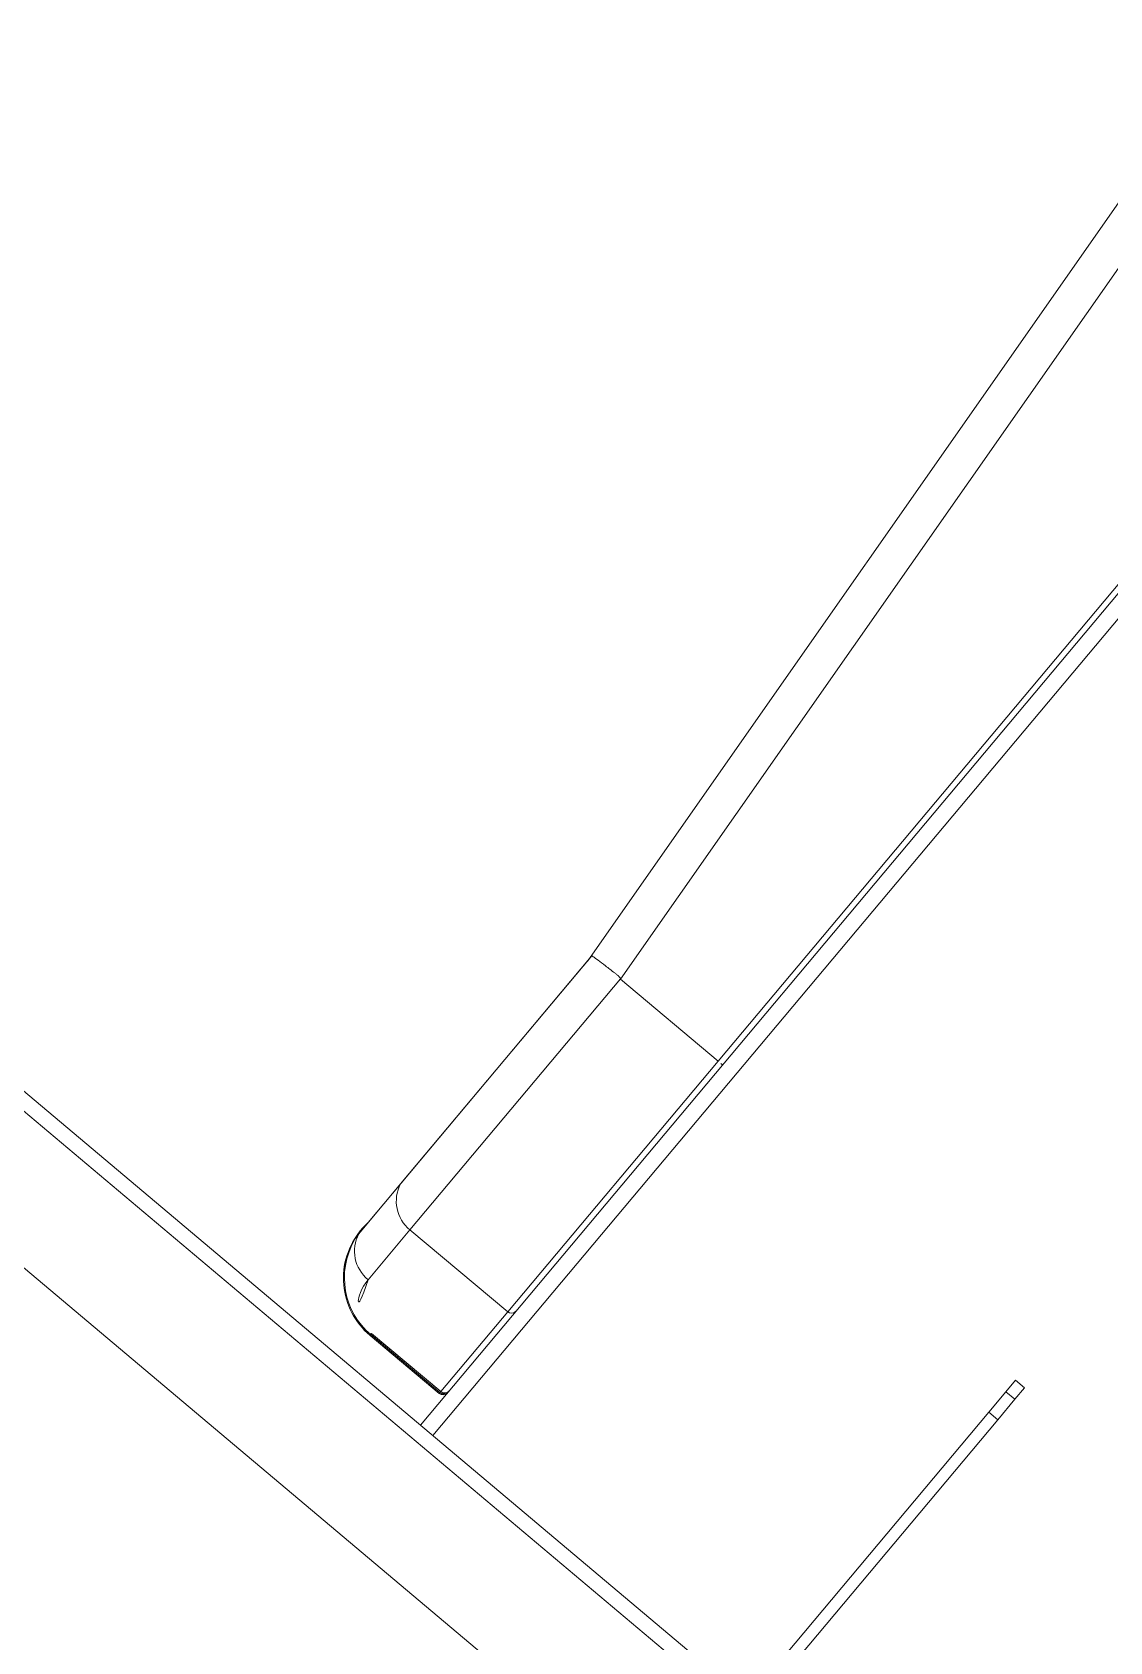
# Model space of a CAD drawing. Header units: metres. Extents: x 822482 to 822767, y 9662202 to 9662512.
# Drawn here: x 822704.9699 to 822705.1534, y 9662406.8192 to 9662407.0933 of the extents above; entities that cross this region are included whole.
import ezdxf

# ---------------------------------------------------------------- set-up
doc = ezdxf.new("R2010")
doc.units = ezdxf.units.M
doc.layers.add('ARQ_NE_EQUIPAMENTOS', color=7, linetype='Continuous')

# ---------------------------------------------------------------- blocks, each defined once
blk = doc.blocks.new('20006_ARQ_1400_3PV$0$QSR-005')
at = {"color": 0, "linetype": 'Continuous', "lineweight": 15}
for p, q in [((0.8342176174104715, -0.2480579432069461), (0.370792787898513, -0.2472357394023132)), ((0.8371811389922602, -0.2684714300998126), (0.4669810077341673, -0.2678146444866012)), ((0.8363534222412367, -0.2710597435302429), (0.4666334239141811, -0.2704037923089178)), ((0.4865796811505348, -0.334422673669285), (0.4865796811505348, -0.2704391943646574)), ((0.4885795993027048, -0.334422673669285), (0.4885795993027048, -0.270442740530173)), ((0.5585223799572215, -0.2705668265235222), (0.5585223799572215, -0.6403040788827943)), ((0.5613020969263841, -0.270571743475708), (0.5613020969263841, -0.6403040788827943)), ((0.5623021752013101, -0.2767712453898117), (0.5623021752013101, -0.2769367529803641)), ((0.5776788256739497, -0.2767712453898117), (0.5623021752013101, -0.2767712453898117)), ((0.5776788256739497, -0.2769367529803641), (0.5776788256739497, -0.2767712453898117)), ((0.5623021752013101, -0.2769367529803641), (0.5623021752013101, -0.2771737500757303)), ((0.5623021752013101, -0.2769367529803641), (0.5776788256739497, -0.2769367529803641)), ((0.5623021752013101, -0.2771737500757303), (0.5623021752013101, -0.2948954887439985)), ((0.5776788256739497, -0.2771737500757303), (0.5623021752013101, -0.2771737500757303)), ((0.5776788256739497, -0.2771737500757303), (0.5776788256739497, -0.2769367529803641)), ((0.5840283095295821, -0.2948954887439985), (0.5840283095295821, -0.2838206648390513)), ((0.5902659848724753, -0.299865007618842), (0.5902659848724753, -0.2887902135136051)), ((0.5902836263009245, -0.288970114364193), (0.5902659848724753, -0.2887902135136051)), ((0.5902836263009245, -0.3000449084694301), (0.5902836263009245, -0.288970114364193)), ((0.5903777933852142, -0.289645167199768), (0.5903777933852142, -0.2894691105117984)), ((0.5623021752013101, -0.2948954887439985), (0.5623021752013101, -0.3506215428464126)), ((0.5623021752013101, -0.2948954887439985), (0.5840283095295821, -0.2948954887439985)), ((0.5840283095295821, -0.3506789966877133), (0.5840283095295821, -0.2948954887439985)), ((0.5902659848724753, -0.3505615113301777), (0.5902659848724753, -0.299865007618842)), ((0.5902836263009245, -0.3000449084694301), (0.5902659848724753, -0.299865007618842)), ((0.5902836263009245, -0.3499204152643964), (0.5902836263009245, -0.3000449084694301)), ((0.4865796811505348, -0.334422673669285), (0.4885795993027048, -0.334422673669285)), ((0.4865796811505348, -0.3389874379800883), (0.4865796811505348, -0.334422673669285)), ((0.4885795993027048, -0.334422673669285), (0.4885795993027048, -0.3389874379800883)), ((0.4885795993027048, -0.3389874379800883), (0.4865796811505348, -0.3389874379800883)), ((0.4865796811505348, -0.3415368180891185), (0.4865796811505348, -0.3389874379800883)), ((0.4885795993027048, -0.3415368180891185), (0.4885795993027048, -0.3389874379800883)), ((0.4865796811505348, -0.3415368180891185), (0.4885795993027048, -0.3415368180891185)), ((0.5623021752013101, -0.3506215428464126), (0.5840042313637256, -0.3506215428464126)), ((0.5623021752013101, -0.3506215428464126), (0.5623021752013101, -0.5520128362669625)), ((0.6014251419573403, -0.5497300909275926), (0.5840042313637256, -0.3506215428464126)), ((0.6079987196338142, -0.5519329953933603), (0.5902836263009245, -0.3494641519012445))]:
    blk.add_line(p, q, dxfattribs=at)
for centre, radius, start, end in [((0.5623022905162135, -0.2777714390355579), 0.00100019365239362, 90.0066057780778, 179.9797344819573), ((0.5776795122000941, -0.2894695265631895), 0.01269828119193609, 0.001877261057202686, 90.00309766731593), ((0.5623022905162137, -0.2779369466261103), 0.00100019365239362, 90.00660577808577, 179.9797344819573), ((0.5622840009061857, -0.2781556774424705), 0.0009820955445153773, 88.93964507276857, 178.8683149552369), ((0.5776782792895546, -0.2896458199109886), 0.01269952472712641, 353.0178893581198, 37.73771406205607), ((0.5841160547026055, -0.2901100041735991), 0.006289951389357552, 12.11211199523344, 90.79930524889816), ((0.5622839845145863, -0.2958773996801851), 0.0009820794202540129, 88.9386711903724, 178.8675162461548), ((0.5841160480497493, -0.3011848443433369), 0.006289967559761398, 12.11250954361526, 90.79924258663446), ((0.562052169335901, -0.3307310925243103), 0.01989202143948057, 267.8390243466363, 270.7201207840275)]:
    blk.add_arc(centre, radius, start, end, dxfattribs=at)
for centre, major_axis, ratio, start_param, end_param in [((0.577678941970244, -0.289932619442854), (6.110131928380193e-15, 0.01299585819601899), 0.9771487696488556, 4.907127054390358, 6.283185307179586), ((0.577678941970244, -0.2838206776655969), (2.984017918511258e-15, 0.006646916788202348), 0.9552464135936672, 4.712388980385132, 6.283185307179586), ((0.577678941970244, -0.2899812000434305), (6.110131928380193e-15, 0.01324690831965127), 0.9586302358515557, 4.907127054390334, 5.37107029385696)]:
    blk.add_ellipse(centre, major_axis=major_axis, ratio=ratio, start_param=start_param, end_param=end_param, dxfattribs=at)
for points, knots in [([(0.5902659848724753, -0.2887902135136051), (0.590259443753755, -0.2885344154867808), (0.5902477399202036, -0.2880767235143717), (0.5901714010145053, -0.2876194827647731), (0.5901377269196956, -0.2874177878595017)], [0, 0, 0, 0, 0.5588868545759221, 0.9999999999999999, 0.9999999999999999, 0.9999999999999999, 0.9999999999999999]), ([(0.5840042313637256, -0.3506215428464126), (0.5840104649430183, -0.3506362591776493), (0.5840185641920711, -0.3506553800111618), (0.5840264849706623, -0.3506745750842746), (0.5840283095295821, -0.3506789966877133)], [0, 0, 0, 0, 0.7696490441697922, 1, 1, 1, 1]), ([(0.5840283095295821, -0.3506789966877133), (0.5840320855583606, -0.3506866344432675), (0.5840431137133125, -0.3507089410401392), (0.584075606051783, -0.3507410243190217), (0.5841500689210298, -0.3507803734589343), (0.5842644044999968, -0.3508045196613769), (0.58443108106569, -0.3508214505979184), (0.5846598063136729, -0.3508296246526368), (0.5850013564938931, -0.3508291355107236), (0.5859677194996554, -0.3508056895219283), (0.5874651452195095, -0.3507353726579165), (0.5890774388211698, -0.3506494293619564), (0.5899556394273798, -0.3505914607488811), (0.5901930032888986, -0.3505685543077328), (0.5902659848724746, -0.3505615113301777)], [0, 0, 0, 0, 0.002898240995934345, 0.008464514617391174, 0.01518716393790355, 0.03141982007288934, 0.04786226209214235, 0.07249627634455783, 0.1096345006207249, 0.1651819118636621, 0.4077587446492543, 0.6501385531427953, 0.8924291075274763, 1, 1, 1, 1])]:
    blk.add_open_spline(points, degree=3, knots=knots, dxfattribs=at)
blk = doc.blocks.new('A$C8f1b9c42')
at = {"layer": 'ARQ_NE_EQUIPAMENTOS', "transparency": 33554687, "rotation": 5.33737055121924e-08}
blk.add_blockref('20006_ARQ_1400_3PV$0$QSR-005', (301.0272216238081, -253.6830976651981), dxfattribs=at)

msp = doc.modelspace()

# ---------------------------------------------------------------- block references
at = {"ltscale": 10, "rotation": 140.0090103764572}
msp.add_blockref('A$C8f1b9c42', (822772.889044792, 9662018.469655523), dxfattribs=at)

doc.saveas('drawing.dxf')
